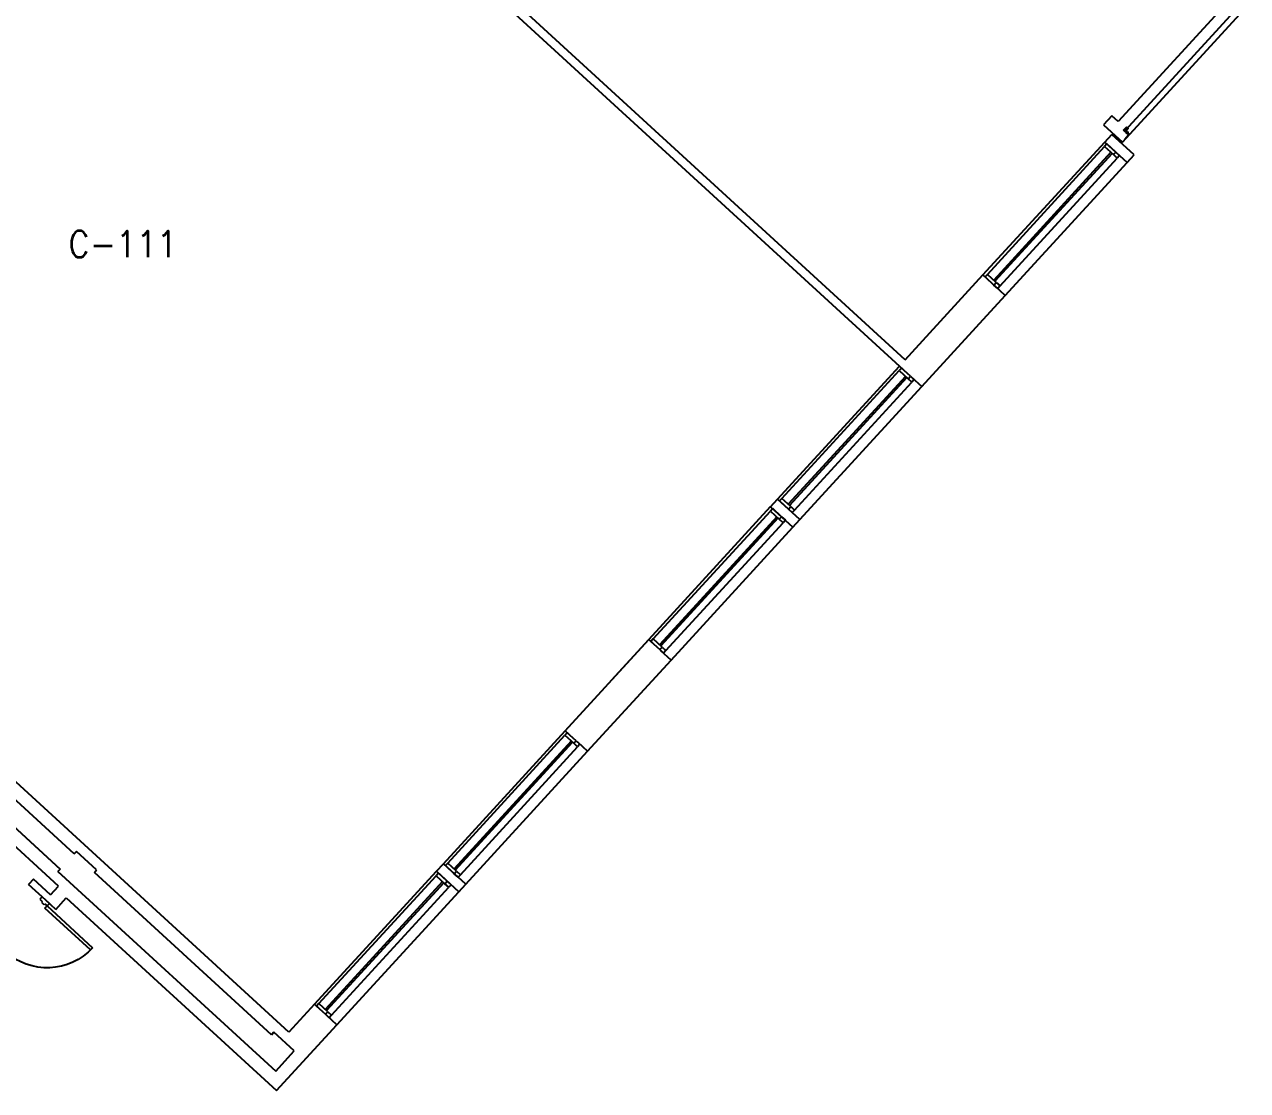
# Model space of a CAD drawing. Header units: inches. Extents: x -2 to 15026, y -1056 to 7065.
# Drawn here: x 4509 to 5221, y 3026 to 3647 of the extents above; entities that cross this region are included whole.
import ezdxf
from ezdxf.enums import TextEntityAlignment as Align

# ---------------------------------------------------------------- set-up
doc = ezdxf.new("R2010")
doc.units = ezdxf.units.IN
doc.header["$LTSCALE"] = 48
doc.header["$MEASUREMENT"] = 0
doc.layers.get('0').update_dxf_attribs({"linetype": 'CONTINUOUS'})
for name, color, linetype in [('A-DOOR', 5, 'CONTINUOUS'), ('A-GLAZ', 1, 'CONTINUOUS'), ('A-GLAZ-DETL', 5, 'CONTINUOUS'), ('A-WALL', 7, 'CONTINUOUS'), ('A-WALL-SILL', 3, 'CONTINUOUS'), ('SP-RMNO', 7, 'CONTINUOUS'), ('SP-ROOM', 7, 'CONTINUOUS')]:
    doc.layers.add(name, color=color, linetype=linetype)
doc.styles.add('ROMANS', font='ROMANS', dxfattribs={"width": 0.78})

# ---------------------------------------------------------------- blocks, each defined once
blk = doc.blocks.new('FMGRM1')
at = {"style": 'ROMANS', "width": 0.9}
for tag, p in [('DATA1', (0, -0.2836)), ('DATA2', (0, -0.443)), ('DATA3', (0, -0.6024)), ('DATA4', (0, -0.7618)), ('DATA5', (0, -0.9213))]:
    blk.add_attdef(tag, text='', height=0.1172, dxfattribs=at).set_placement(p, align=Align.CENTER)
at = {"layer": 'SP-RMNO', "style": 'ROMANS', "width": 0.9}
blk.add_attdef('RMNUMB', text='', height=0.16, dxfattribs=at).set_placement((0, 0), align=Align.MIDDLE)

msp = doc.modelspace()

# ---------------------------------------------------------------- linework, layer by layer
at = {"layer": 'A-DOOR', "linetype": 'Continuous'}
for p, q in [((5213.23, 3664.35), (5145.26, 3590.17)), ((5147.79, 3578.13), (5220.61, 3657.6)), ((5216.74, 3658.56), (5149.35, 3585.01)), ((5141.57, 3593.55), (5136.73, 3588.27)), ((5145.26, 3590.17), (5141.57, 3593.55)), ((5136.73, 3588.27), (5147.79, 3578.13)), ((5148.49, 3585.07), (5150.31, 3587.06)), ((5150.98, 3582.78), (5148.49, 3585.07)), ((5150.32, 3586.82), (5148.84, 3585.2)), ((5148.85, 3584.96), (5150.02, 3583.89)), ((5149.13, 3579.96), (5151.32, 3582.36)), ((5151.84, 3582.56), (5149.14, 3579.61)), ((5149.63, 3584.58), (5151.15, 3586.24)), ((5150, 3584.25), (5149.63, 3584.58)), ((5151.16, 3586.04), (5149.93, 3584.7)), ((5149.94, 3584.5), (5151.28, 3583.26)), ((5149.99, 3583.35), (5150.16, 3583.53)), ((5150.4, 3582.98), (5149.99, 3583.35)), ((5150, 3584.25), (5151.29, 3583.06)), ((5150.02, 3583.89), (5150.97, 3583.02)), ((5150.1, 3583.25), (5150.27, 3583.43)), ((5150.29, 3583.08), (5150.46, 3583.26)), ((5150.4, 3582.98), (5150.57, 3583.16)), ((5150.71, 3584.13), (5150.54, 3583.95)), ((5150.9, 3584.12), (5150.65, 3583.84)), ((5151.11, 3583.76), (5150.71, 3584.13)), ((5151.08, 3583.95), (5150.83, 3583.68)), ((5151.08, 3583.95), (5150.9, 3584.12)), ((5151.11, 3583.76), (5150.94, 3583.57)), ((5151.31, 3582.71), (5150.97, 3583.02)), ((5151.29, 3583.06), (5151.84, 3582.56)), ((4518.83, 3138.74), (4517.48, 3137.27)), ((4517.48, 3137.27), (4518.9, 3135.96)), ((4518.9, 3135.96), (4518.48, 3135.5)), ((4518.48, 3135.5), (4519.87, 3134.23)), ((4523.07, 3134.86), (4518.83, 3138.74)), ((4519.87, 3134.23), (4520.29, 3134.69)), ((4520.29, 3134.69), (4521.72, 3133.38)), ((4520.53, 3132.09), (4521.72, 3133.38)), ((4521.72, 3133.38), (4523.07, 3134.86)), ((4521.72, 3133.38), (4548.26, 3109.06)), ((4547.08, 3107.77), (4520.53, 3132.09)), ((4548.26, 3109.06), (4547.08, 3107.77))]:
    msp.add_line(p, q, dxfattribs=at)
for centre, radius, start, end in [((5148.97, 3585.09), 0.169, 137.5, 227.5), ((5150.03, 3584.6), 0.141, 137.5, 227.5), ((5150.19, 3584.08), 0.25, 137.5, 227.5), ((5150.2, 3586.93), 0.169, 317.5, 47.5), ((5150.86, 3582.9), 0.169, 317.5, 47.5), ((5151.06, 3586.14), 0.141, 317.5, 47.5), ((5151.19, 3583.16), 0.141, 317.5, 47.5), ((5151.14, 3582.53), 0.25, 317.5, 47.5)]:
    msp.add_arc(centre, radius, start, end, dxfattribs=at)
at = {"layer": 'A-DOOR', "linetype": 'Continuous', "extrusion": (0, 0, -1)}
msp.add_ellipse((4521.72, 3133.38), major_axis=(25.46, 25.46), ratio=1, start_param=1.527163, end_param=3.097959, dxfattribs=at)
at = {"layer": 'A-GLAZ', "linetype": 'Continuous'}
for p, q in [((5069.14, 3501.18), (5137.37, 3575.64)), ((5141.06, 3572.26), (5072.83, 3497.8)), ((5141.8, 3571.59), (5073.56, 3497.12)), ((5076.51, 3494.42), (5144.75, 3568.89)), ((4949.56, 3370.68), (5017.79, 3445.14)), ((5021.48, 3441.77), (4953.25, 3367.3)), ((5022.22, 3441.09), (4953.98, 3366.63)), ((4956.93, 3363.92), (5025.17, 3438.39)), ((4874.57, 3288.84), (4942.8, 3363.31)), ((4946.49, 3359.93), (4878.26, 3285.46)), ((4947.23, 3359.25), (4878.99, 3284.79)), ((4881.94, 3282.09), (4950.18, 3356.55)), ((4754.99, 3158.34), (4823.22, 3232.81)), ((4826.91, 3229.43), (4758.68, 3154.97)), ((4827.65, 3228.76), (4759.41, 3154.29)), ((4762.36, 3151.59), (4830.6, 3226.05)), ((4680, 3076.51), (4748.23, 3150.97)), ((4751.92, 3147.59), (4683.69, 3073.13)), ((4752.66, 3146.92), (4684.42, 3072.45)), ((4687.37, 3069.75), (4755.61, 3144.22))]:
    msp.add_line(p, q, dxfattribs=at)
at = {"layer": 'A-GLAZ-DETL', "linetype": 'Continuous'}
for p, q in [((5138.73, 3577.12), (5137.37, 3575.64)), ((5137.37, 3575.64), (5142.53, 3570.91)), ((5143.89, 3572.39), (5138.73, 3577.12)), ((5142.53, 3570.91), (5143.89, 3572.39)), ((5142.53, 3570.91), (5143.89, 3572.39)), ((5144.75, 3568.89), (5142.53, 3570.91)), ((5143.89, 3572.39), (5146.1, 3570.36)), ((5146.1, 3570.36), (5144.75, 3568.89)), ((5069.14, 3501.18), (5067.79, 3499.7)), ((5069.14, 3501.18), (5067.79, 3499.7)), ((5067.79, 3499.7), (5072.95, 3494.97)), ((5067.79, 3499.7), (5072.95, 3494.97)), ((5074.3, 3496.45), (5069.14, 3501.18)), ((5074.3, 3496.45), (5069.14, 3501.18)), ((5072.95, 3494.97), (5074.3, 3496.45)), ((5072.95, 3494.97), (5074.3, 3496.45)), ((5072.95, 3494.97), (5074.3, 3496.45)), ((5072.95, 3494.97), (5074.3, 3496.45)), ((5074.3, 3496.45), (5076.51, 3494.42)), ((5074.3, 3496.45), (5076.51, 3494.42)), ((5075.16, 3492.95), (5072.95, 3494.97)), ((5075.16, 3492.95), (5072.95, 3494.97)), ((5076.51, 3494.42), (5075.16, 3492.95)), ((5076.51, 3494.42), (5075.16, 3492.95)), ((5019.15, 3446.62), (5017.79, 3445.14)), ((5024.31, 3441.89), (5019.15, 3446.62)), ((5017.79, 3445.14), (5022.96, 3440.42)), ((5022.96, 3440.42), (5024.31, 3441.89)), ((5022.96, 3440.42), (5024.31, 3441.89)), ((5025.17, 3438.39), (5022.96, 3440.42)), ((5024.31, 3441.89), (5026.52, 3439.86)), ((5026.52, 3439.86), (5025.17, 3438.39)), ((4949.56, 3370.68), (4948.21, 3369.21)), ((4948.21, 3369.21), (4953.37, 3364.48)), ((4954.72, 3365.95), (4949.56, 3370.68)), ((4944.16, 3364.78), (4942.8, 3363.31)), ((4942.8, 3363.31), (4947.96, 3358.58)), ((4949.32, 3360.05), (4944.16, 3364.78)), ((4953.37, 3364.48), (4954.72, 3365.95)), ((4953.37, 3364.48), (4954.72, 3365.95)), ((4955.58, 3362.45), (4953.37, 3364.48)), ((4954.72, 3365.95), (4956.93, 3363.92)), ((4956.93, 3363.92), (4955.58, 3362.45)), ((4947.96, 3358.58), (4949.32, 3360.05)), ((4947.96, 3358.58), (4949.32, 3360.05)), ((4950.18, 3356.55), (4947.96, 3358.58)), ((4949.32, 3360.05), (4951.53, 3358.03)), ((4951.53, 3358.03), (4950.18, 3356.55)), ((4874.57, 3288.84), (4873.22, 3287.37)), ((4874.57, 3288.84), (4873.22, 3287.37)), ((4873.22, 3287.37), (4878.38, 3282.64)), ((4873.22, 3287.37), (4878.38, 3282.64)), ((4879.73, 3284.11), (4874.57, 3288.84)), ((4879.73, 3284.11), (4874.57, 3288.84)), ((4878.38, 3282.64), (4879.73, 3284.11)), ((4878.38, 3282.64), (4879.73, 3284.11)), ((4878.38, 3282.64), (4879.73, 3284.11)), ((4878.38, 3282.64), (4879.73, 3284.11)), ((4880.59, 3280.61), (4878.38, 3282.64)), ((4880.59, 3280.61), (4878.38, 3282.64)), ((4879.73, 3284.11), (4881.94, 3282.09)), ((4879.73, 3284.11), (4881.94, 3282.09)), ((4881.94, 3282.09), (4880.59, 3280.61)), ((4881.94, 3282.09), (4880.59, 3280.61)), ((4824.58, 3234.28), (4823.22, 3232.81)), ((4823.22, 3232.81), (4828.39, 3228.08)), ((4829.74, 3229.55), (4824.58, 3234.28)), ((4828.39, 3228.08), (4829.74, 3229.55)), ((4828.39, 3228.08), (4829.74, 3229.55)), ((4830.6, 3226.05), (4828.39, 3228.08)), ((4829.74, 3229.55), (4831.95, 3227.53)), ((4831.95, 3227.53), (4830.6, 3226.05)), ((4754.99, 3158.34), (4753.64, 3156.87)), ((4753.64, 3156.87), (4758.8, 3152.14)), ((4760.15, 3153.61), (4754.99, 3158.34)), ((4749.59, 3152.45), (4748.23, 3150.97)), ((4748.23, 3150.97), (4753.39, 3146.24)), ((4754.75, 3147.72), (4749.59, 3152.45)), ((4753.39, 3146.24), (4754.75, 3147.72)), ((4753.39, 3146.24), (4754.75, 3147.72)), ((4754.75, 3147.72), (4756.96, 3145.69)), ((4758.8, 3152.14), (4760.15, 3153.61)), ((4758.8, 3152.14), (4760.15, 3153.61)), ((4761.01, 3150.11), (4758.8, 3152.14)), ((4760.15, 3153.61), (4762.36, 3151.59)), ((4762.36, 3151.59), (4761.01, 3150.11)), ((4755.61, 3144.22), (4753.39, 3146.24)), ((4756.96, 3145.69), (4755.61, 3144.22)), ((4680, 3076.51), (4678.65, 3075.03)), ((4680, 3076.51), (4678.65, 3075.03)), ((4685.16, 3071.78), (4680, 3076.51)), ((4685.16, 3071.78), (4680, 3076.51)), ((4678.65, 3075.03), (4683.81, 3070.3)), ((4678.65, 3075.03), (4683.81, 3070.3)), ((4683.81, 3070.3), (4685.16, 3071.78)), ((4683.81, 3070.3), (4685.16, 3071.78)), ((4683.81, 3070.3), (4685.16, 3071.78)), ((4683.81, 3070.3), (4685.16, 3071.78)), ((4686.02, 3068.28), (4683.81, 3070.3)), ((4686.02, 3068.28), (4683.81, 3070.3)), ((4685.16, 3071.78), (4687.37, 3069.75)), ((4685.16, 3071.78), (4687.37, 3069.75)), ((4687.37, 3069.75), (4686.02, 3068.28)), ((4687.37, 3069.75), (4686.02, 3068.28))]:
    msp.add_line(p, q, dxfattribs=at)
at = {"layer": 'A-WALL', "linetype": 'Continuous'}
for p, q in [((5021.33, 3451.41), (4443.03, 3981.32)), ((5022.84, 3443.25), (4439.65, 3977.64)), ((5137.53, 3578.22), (5141.58, 3582.64)), ((5154.58, 3570.73), (5141.58, 3582.64)), ((5137.53, 3578.22), (5150.52, 3566.31)), ((5150.52, 3566.31), (5154.58, 3570.73)), ((4662.56, 3059.93), (4113.78, 3562.8)), ((5021.33, 3451.41), (5066.59, 3500.8)), ((5021.33, 3451.41), (5066.59, 3500.8)), ((5066.59, 3500.8), (5071.47, 3496.32)), ((5079.58, 3488.89), (5073.69, 3494.3)), ((5030.94, 3435.81), (5079.58, 3488.89)), ((5022.83, 3443.24), (5017.95, 3447.72)), ((5025.04, 3441.21), (5030.94, 3435.81)), ((4942.96, 3365.88), (4947.01, 3370.3)), ((4960.01, 3358.4), (4947.01, 3370.3)), ((4537.47, 3163.71), (4319.23, 3363.68)), ((4537.47, 3163.71), (4319.23, 3363.68)), ((4942.96, 3365.88), (4955.95, 3353.97)), ((4529.36, 3154.86), (4311.13, 3354.84)), ((4311.13, 3354.84), (4529.36, 3154.86)), ((4955.95, 3353.97), (4960.01, 3358.4)), ((4528.38, 3144.91), (4343.32, 3314.48)), ((4823.38, 3235.38), (4872.02, 3288.47)), ((4850.4, 3264.87), (4872.02, 3288.47)), ((4872.02, 3288.47), (4876.9, 3283.98)), ((4836.37, 3223.47), (4885.01, 3276.56)), ((4885.01, 3276.56), (4879.12, 3281.96)), ((4828.26, 3230.91), (4823.38, 3235.39)), ((4830.47, 3228.88), (4836.37, 3223.47)), ((4537.47, 3163.71), (4538.82, 3165.18)), ((4538.82, 3165.18), (4537.47, 3163.71)), ((4550.61, 3154.38), (4538.82, 3165.18)), ((4550.61, 3154.38), (4538.82, 3165.18)), ((4529.36, 3154.86), (4528.01, 3153.39)), ((4529.36, 3154.86), (4528.01, 3153.39)), ((4549.26, 3152.9), (4550.61, 3154.38)), ((4549.26, 3152.9), (4550.61, 3154.38)), ((4748.39, 3153.54), (4752.44, 3157.97)), ((4765.44, 3146.06), (4752.44, 3157.97)), ((4513.87, 3149.05), (4510.99, 3145.92)), ((4523.82, 3139.93), (4513.87, 3149.05)), ((4532.43, 3149.33), (4528.01, 3153.39)), ((4528.01, 3153.39), (4532.43, 3149.33)), ((4532.43, 3149.33), (4654.82, 3037.19)), ((4652.48, 3058.32), (4549.26, 3152.9)), ((4652.48, 3058.32), (4549.26, 3152.9)), ((4748.39, 3153.54), (4761.38, 3141.64)), ((4520.95, 3136.8), (4510.99, 3145.92)), ((4523.82, 3139.93), (4528.38, 3144.91)), ((4761.38, 3141.64), (4765.44, 3146.06)), ((4526.85, 3131.4), (4520.95, 3136.8)), ((4526.85, 3131.4), (4532.93, 3138.03)), ((4532.93, 3138.03), (4655.31, 3025.88)), ((4677.45, 3076.13), (4662.56, 3059.93)), ((4677.45, 3076.13), (4682.33, 3071.65)), ((4690.44, 3064.22), (4684.55, 3069.63)), ((4655.31, 3025.88), (4690.44, 3064.22)), ((4652.48, 3058.32), (4653.83, 3059.79)), ((4653.83, 3059.79), (4652.48, 3058.32)), ((4665.63, 3048.98), (4653.83, 3059.79)), ((4665.63, 3048.98), (4653.83, 3059.79)), ((4654.82, 3037.19), (4665.63, 3048.98))]:
    msp.add_line(p, q, dxfattribs=at)
msp.add_arc((5149.31, 3579.79), 0.25, 137.5, 227.5, dxfattribs=at)
at = {"layer": 'A-WALL-SILL', "linetype": 'Continuous'}
for p, q in [((5066.59, 3500.8), (5137.53, 3578.22)), ((5079.58, 3488.89), (5150.52, 3566.31)), ((4947.03, 3370.32), (5017.97, 3447.74)), ((4960.01, 3358.4), (5030.94, 3435.81)), ((4872.04, 3288.49), (4942.98, 3365.9)), ((4885.01, 3276.56), (4955.95, 3353.97)), ((4752.44, 3157.97), (4823.38, 3235.38)), ((4765.44, 3146.06), (4836.37, 3223.47)), ((4677.45, 3076.13), (4748.39, 3153.54)), ((4690.44, 3064.22), (4761.38, 3141.64))]:
    msp.add_line(p, q, dxfattribs=at)

# ---------------------------------------------------------------- block references
at = {"layer": 'SP-ROOM', "linetype": 'Continuous'}
ref = msp.add_blockref('FMGRM1', (4565.79, 3518.79), dxfattribs=dict(at, xscale=96, yscale=96, zscale=96))
ref.add_attrib('RMNUMB', 'C-111', dxfattribs={"layer": 'SP-RMNO', "height": 15.36, "style": 'ROMANS', "width": 0.9}).set_placement((4565.79, 3518.79), align=Align.MIDDLE)

doc.saveas('drawing.dxf')
